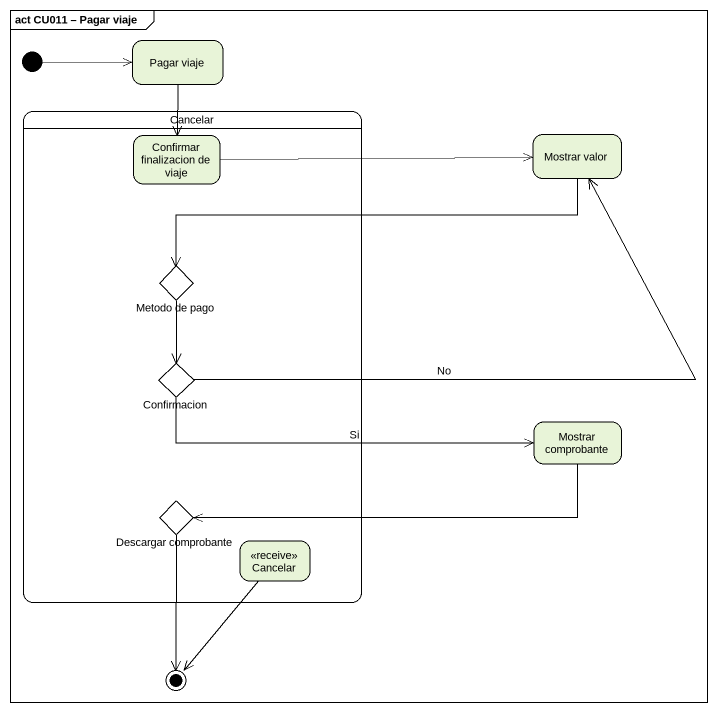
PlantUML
@startuml
mainframe act CU011 – Pagar viaje
hide empty description
state "Pagar viaje" as Pagar_viaje
state Cancelar {
  state "Confirmar finalizacion de viaje" as Confirmar_finalizacion_de
  state "Metodo de pago" as Metodo_de_pago <<choice>>
  state Confirmacion <<choice>>
  state "Descargar comprobante" as Descargar_comprobante <<choice>>
  state "Cancelar" as Cancelar_2 <<receive>>
}
state "Mostrar valor" as Mostrar_valor
state "Mostrar comprobante" as Mostrar_comprobante
state final1 <<end>>
[*] -right-> Pagar_viaje
Pagar_viaje --> Confirmar_finalizacion_de
Confirmar_finalizacion_de -right-> Mostrar_valor
Mostrar_valor -left-> Metodo_de_pago
Metodo_de_pago --> Confirmacion
Confirmacion -right-> Mostrar_valor : No
Confirmacion -right-> Mostrar_comprobante : Si
Mostrar_comprobante -left-> Descargar_comprobante
Descargar_comprobante --> final1
Cancelar_2 --> final1
@enduml
